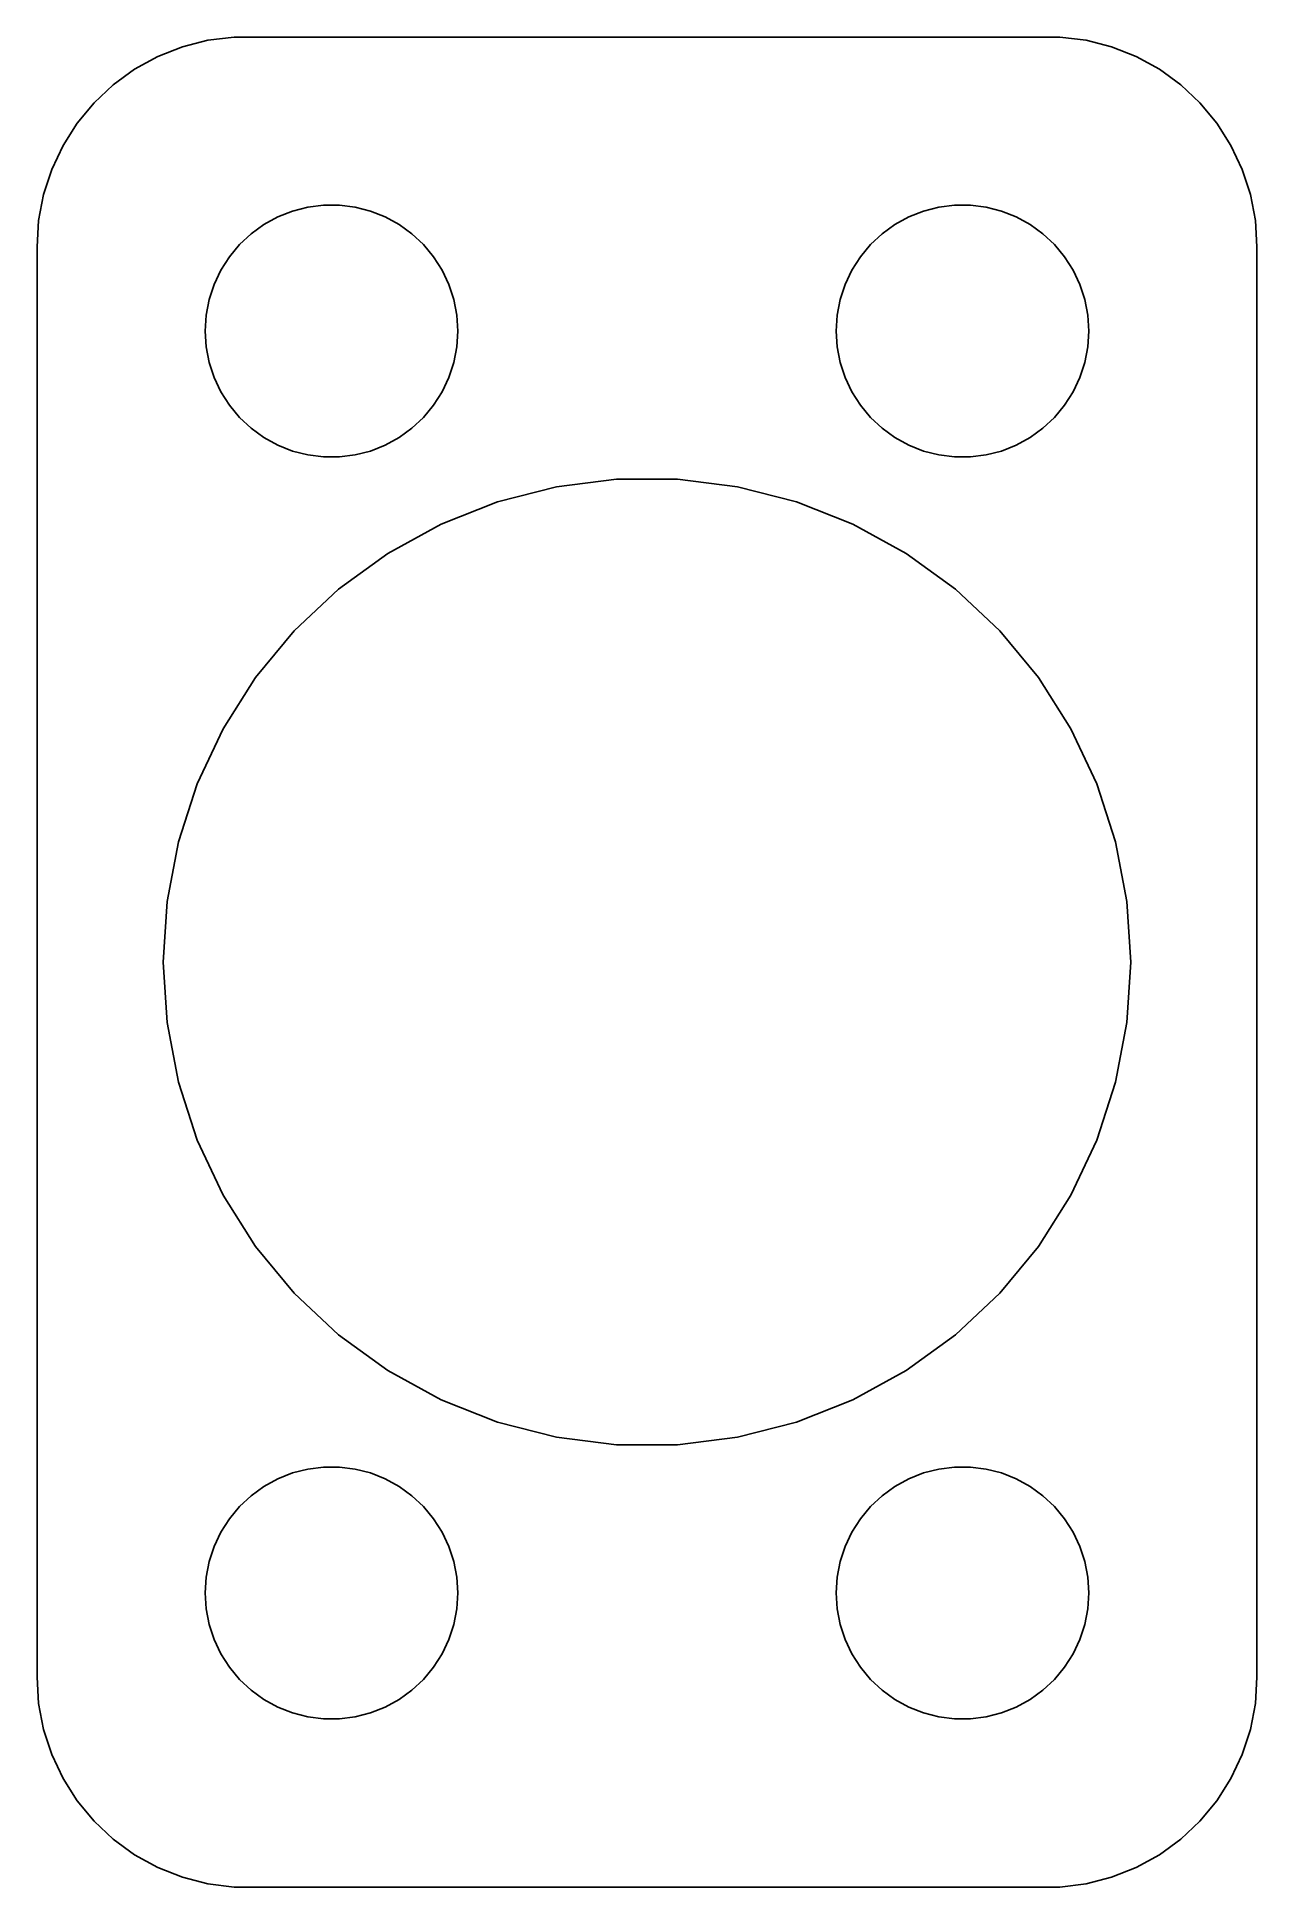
# Model space of a CAD drawing. Header units: metres. Extents: x -14.5 to 14.5, y 32 to 76.
import ezdxf

# ---------------------------------------------------------------- set-up
doc = ezdxf.new("R2010")
doc.units = ezdxf.units.M

msp = doc.modelspace()

# ---------------------------------------------------------------- linework, layer by layer
for p, q in [((-11.0451, 75.7553), (-11.6289, 75.5241)), ((-10.4369, 75.9114), (-11.0451, 75.7553)), ((-9.81395, 75.9901), (-10.4369, 75.9114)), ((9.81395, 75.9901), (-9.81395, 75.9901)), ((10.4369, 75.9114), (9.81395, 75.9901)), ((11.0451, 75.7553), (10.4369, 75.9114)), ((11.6289, 75.5241), (11.0451, 75.7553)), ((-12.1791, 75.2216), (-12.6871, 74.8526)), ((-11.6289, 75.5241), (-12.1791, 75.2216)), ((12.1791, 75.2216), (11.6289, 75.5241)), ((12.6871, 74.8526), (12.1791, 75.2216)), ((-12.6871, 74.8526), (-13.1448, 74.4227)), ((13.1448, 74.4227), (12.6871, 74.8526)), ((-13.1448, 74.4227), (-13.5451, 73.9389)), ((13.5451, 73.9389), (13.1448, 74.4227)), ((-13.5451, 73.9389), (-13.8815, 73.4088)), ((13.8815, 73.4088), (13.5451, 73.9389)), ((-13.8815, 73.4088), (-14.1489, 72.8406)), ((14.1489, 72.8406), (13.8815, 73.4088)), ((-14.1489, 72.8406), (-14.3429, 72.2434)), ((14.3429, 72.2434), (14.1489, 72.8406)), ((-14.3429, 72.2434), (-14.4606, 71.6267)), ((14.4606, 71.6267), (14.3429, 72.2434)), ((-9.10747, 71.533), (-8.77733, 71.7145)), ((-8.77733, 71.7145), (-8.42705, 71.8532)), ((-8.42705, 71.8532), (-8.06213, 71.9469)), ((-8.06213, 71.9469), (-7.68837, 71.9941)), ((-7.68837, 71.9941), (-7.31161, 71.9941)), ((-7.31161, 71.9941), (-6.93785, 71.9469)), ((-6.93785, 71.9469), (-6.57294, 71.8532)), ((-6.57294, 71.8532), (-6.22266, 71.7145)), ((-6.22266, 71.7145), (-5.89252, 71.533)), ((5.89252, 71.533), (6.22266, 71.7145)), ((6.22266, 71.7145), (6.57294, 71.8532)), ((6.57294, 71.8532), (6.93785, 71.9469)), ((6.93785, 71.9469), (7.31161, 71.9941)), ((7.31161, 71.9941), (7.68837, 71.9941)), ((7.68837, 71.9941), (8.06213, 71.9469)), ((8.06213, 71.9469), (8.42705, 71.8532)), ((8.42705, 71.8532), (8.77733, 71.7145)), ((8.77733, 71.7145), (9.10747, 71.533)), ((-14.4606, 71.6267), (-14.5, 71)), ((-9.6869, 71.0536), (-9.41226, 71.3115)), ((-9.41226, 71.3115), (-9.10747, 71.533)), ((-5.89252, 71.533), (-5.58772, 71.3115)), ((-5.58772, 71.3115), (-5.31308, 71.0536)), ((5.31308, 71.0536), (5.58772, 71.3115)), ((5.58772, 71.3115), (5.89252, 71.533)), ((9.10747, 71.533), (9.41226, 71.3115)), ((9.41226, 71.3115), (9.6869, 71.0536)), ((14.5, 71), (14.4606, 71.6267)), ((-14.5, 71), (-14.5, 37)), ((-9.92705, 70.7634), (-9.6869, 71.0536)), ((-5.31308, 71.0536), (-5.07294, 70.7634)), ((5.07294, 70.7634), (5.31308, 71.0536)), ((9.6869, 71.0536), (9.92705, 70.7634)), ((14.5, 37), (14.5, 71)), ((-10.2893, 70.1044), (-10.1289, 70.4453)), ((-10.1289, 70.4453), (-9.92705, 70.7634)), ((-5.07294, 70.7634), (-4.87108, 70.4453)), ((-4.87108, 70.4453), (-4.71066, 70.1044)), ((4.71066, 70.1044), (4.87108, 70.4453)), ((4.87108, 70.4453), (5.07294, 70.7634)), ((9.92705, 70.7634), (10.1289, 70.4453)), ((10.1289, 70.4453), (10.2893, 70.1044)), ((-10.4057, 69.7461), (-10.2893, 70.1044)), ((-4.71066, 70.1044), (-4.59424, 69.7461)), ((4.59424, 69.7461), (4.71066, 70.1044)), ((10.2893, 70.1044), (10.4057, 69.7461)), ((-10.4763, 69.376), (-10.4057, 69.7461)), ((-4.59424, 69.7461), (-4.52365, 69.376)), ((4.52365, 69.376), (4.59424, 69.7461)), ((10.4057, 69.7461), (10.4763, 69.376)), ((-10.5, 69), (-10.4763, 69.376)), ((-4.52365, 69.376), (-4.5, 69)), ((4.5, 69), (4.52365, 69.376)), ((10.4763, 69.376), (10.5, 69)), ((-10.4763, 68.624), (-10.5, 69)), ((-10.4057, 68.2539), (-10.4763, 68.624)), ((-4.52365, 68.624), (-4.59424, 68.2539)), ((-4.5, 69), (-4.52365, 68.624)), ((4.52365, 68.624), (4.5, 69)), ((4.59424, 68.2539), (4.52365, 68.624)), ((10.4763, 68.624), (10.4057, 68.2539)), ((10.5, 69), (10.4763, 68.624)), ((-10.2893, 67.8956), (-10.4057, 68.2539)), ((-4.59424, 68.2539), (-4.71066, 67.8956)), ((4.71066, 67.8956), (4.59424, 68.2539)), ((10.4057, 68.2539), (10.2893, 67.8956)), ((-10.1289, 67.5547), (-10.2893, 67.8956)), ((-4.71066, 67.8956), (-4.87108, 67.5547)), ((4.87108, 67.5547), (4.71066, 67.8956)), ((10.2893, 67.8956), (10.1289, 67.5547)), ((-9.92705, 67.2366), (-10.1289, 67.5547)), ((-4.87108, 67.5547), (-5.07294, 67.2366)), ((5.07294, 67.2366), (4.87108, 67.5547)), ((10.1289, 67.5547), (9.92705, 67.2366)), ((-9.6869, 66.9464), (-9.92705, 67.2366)), ((-9.41226, 66.6884), (-9.6869, 66.9464)), ((-5.31308, 66.9464), (-5.58772, 66.6884)), ((-5.07294, 67.2366), (-5.31308, 66.9464)), ((5.31308, 66.9464), (5.07294, 67.2366)), ((5.58772, 66.6884), (5.31308, 66.9464)), ((9.6869, 66.9464), (9.41226, 66.6884)), ((9.92705, 67.2366), (9.6869, 66.9464)), ((-9.10747, 66.467), (-9.41226, 66.6884)), ((-8.77733, 66.2855), (-9.10747, 66.467)), ((-5.89252, 66.467), (-6.22266, 66.2855)), ((-5.58772, 66.6884), (-5.89252, 66.467)), ((5.89252, 66.467), (5.58772, 66.6884)), ((6.22266, 66.2855), (5.89252, 66.467)), ((9.10747, 66.467), (8.77733, 66.2855)), ((9.41226, 66.6884), (9.10747, 66.467)), ((-8.42705, 66.1468), (-8.77733, 66.2855)), ((-8.06213, 66.0531), (-8.42705, 66.1468)), ((-7.68837, 66.0059), (-8.06213, 66.0531)), ((-7.31161, 66.0059), (-7.68837, 66.0059)), ((-6.93785, 66.0531), (-7.31161, 66.0059)), ((-6.57294, 66.1468), (-6.93785, 66.0531)), ((-6.22266, 66.2855), (-6.57294, 66.1468)), ((6.57294, 66.1468), (6.22266, 66.2855)), ((6.93785, 66.0531), (6.57294, 66.1468)), ((7.31161, 66.0059), (6.93785, 66.0531)), ((7.68837, 66.0059), (7.31161, 66.0059)), ((8.06213, 66.0531), (7.68837, 66.0059)), ((8.42705, 66.1468), (8.06213, 66.0531)), ((8.77733, 66.2855), (8.42705, 66.1468)), ((-3.55368, 64.9371), (-2.15488, 65.2963)), ((-2.15488, 65.2963), (-0.72208, 65.4773)), ((-0.72208, 65.4773), (0.72208, 65.4773)), ((0.72208, 65.4773), (2.15488, 65.2963)), ((2.15488, 65.2963), (3.55368, 64.9371)), ((-4.89645, 64.4055), (-3.55368, 64.9371)), ((3.55368, 64.9371), (4.89645, 64.4055)), ((-6.162, 63.7098), (-4.89645, 64.4055)), ((4.89645, 64.4055), (6.162, 63.7098)), ((-7.33037, 62.8609), (-6.162, 63.7098)), ((6.162, 63.7098), (7.33037, 62.8609)), ((-8.38313, 61.8723), (-7.33037, 62.8609)), ((7.33037, 62.8609), (8.38313, 61.8723)), ((-9.30368, 60.7595), (-8.38313, 61.8723)), ((8.38313, 61.8723), (9.30368, 60.7595)), ((-10.0775, 59.5402), (-9.30368, 60.7595)), ((9.30368, 60.7595), (10.0775, 59.5402)), ((-10.6924, 58.2334), (-10.0775, 59.5402)), ((10.0775, 59.5402), (10.6924, 58.2334)), ((-11.1387, 56.8599), (-10.6924, 58.2334)), ((10.6924, 58.2334), (11.1387, 56.8599)), ((-11.4093, 55.4413), (-11.1387, 56.8599)), ((11.1387, 56.8599), (11.4093, 55.4413)), ((-11.5, 54), (-11.4093, 55.4413)), ((11.4093, 55.4413), (11.5, 54)), ((-11.4093, 52.5587), (-11.5, 54)), ((11.5, 54), (11.4093, 52.5587)), ((-11.1387, 51.1401), (-11.4093, 52.5587)), ((11.4093, 52.5587), (11.1387, 51.1401)), ((-10.6924, 49.7666), (-11.1387, 51.1401)), ((11.1387, 51.1401), (10.6924, 49.7666)), ((-10.0775, 48.4598), (-10.6924, 49.7666)), ((10.6924, 49.7666), (10.0775, 48.4598)), ((-9.30368, 47.2405), (-10.0775, 48.4598)), ((10.0775, 48.4598), (9.30368, 47.2405)), ((-8.38313, 46.1277), (-9.30368, 47.2405)), ((9.30368, 47.2405), (8.38313, 46.1277)), ((-7.33037, 45.1391), (-8.38313, 46.1277)), ((8.38313, 46.1277), (7.33037, 45.1391)), ((-6.162, 44.2902), (-7.33037, 45.1391)), ((7.33037, 45.1391), (6.162, 44.2902)), ((-4.89645, 43.5945), (-6.162, 44.2902)), ((6.162, 44.2902), (4.89645, 43.5945)), ((-3.55368, 43.0629), (-4.89645, 43.5945)), ((4.89645, 43.5945), (3.55368, 43.0629)), ((-2.15488, 42.7037), (-3.55368, 43.0629)), ((-0.72208, 42.5227), (-2.15488, 42.7037)), ((2.15488, 42.7037), (0.72208, 42.5227)), ((3.55368, 43.0629), (2.15488, 42.7037)), ((0.72208, 42.5227), (-0.72208, 42.5227)), ((-8.77733, 41.7145), (-8.42705, 41.8532)), ((-8.42705, 41.8532), (-8.06213, 41.9469)), ((-8.06213, 41.9469), (-7.68837, 41.9941)), ((-7.68837, 41.9941), (-7.31161, 41.9941)), ((-7.31161, 41.9941), (-6.93785, 41.9469)), ((-6.93785, 41.9469), (-6.57294, 41.8532)), ((-6.57294, 41.8532), (-6.22266, 41.7145)), ((6.22266, 41.7145), (6.57294, 41.8532)), ((6.57294, 41.8532), (6.93785, 41.9469)), ((6.93785, 41.9469), (7.31161, 41.9941)), ((7.31161, 41.9941), (7.68837, 41.9941)), ((7.68837, 41.9941), (8.06213, 41.9469)), ((8.06213, 41.9469), (8.42705, 41.8532)), ((8.42705, 41.8532), (8.77733, 41.7145)), ((-9.41226, 41.3116), (-9.10747, 41.533)), ((-9.10747, 41.533), (-8.77733, 41.7145)), ((-6.22266, 41.7145), (-5.89252, 41.533)), ((-5.89252, 41.533), (-5.58772, 41.3116)), ((5.58772, 41.3116), (5.89252, 41.533)), ((5.89252, 41.533), (6.22266, 41.7145)), ((8.77733, 41.7145), (9.10747, 41.533)), ((9.10747, 41.533), (9.41226, 41.3116)), ((-9.92705, 40.7634), (-9.6869, 41.0536)), ((-9.6869, 41.0536), (-9.41226, 41.3116)), ((-5.58772, 41.3116), (-5.31308, 41.0536)), ((-5.31308, 41.0536), (-5.07294, 40.7634)), ((5.07294, 40.7634), (5.31308, 41.0536)), ((5.31308, 41.0536), (5.58772, 41.3116)), ((9.41226, 41.3116), (9.6869, 41.0536)), ((9.6869, 41.0536), (9.92705, 40.7634)), ((-10.1289, 40.4453), (-9.92705, 40.7634)), ((-5.07294, 40.7634), (-4.87108, 40.4453)), ((4.87108, 40.4453), (5.07294, 40.7634)), ((9.92705, 40.7634), (10.1289, 40.4453)), ((-10.4057, 39.7461), (-10.2893, 40.1044)), ((-10.2893, 40.1044), (-10.1289, 40.4453)), ((-4.87108, 40.4453), (-4.71066, 40.1044)), ((-4.71066, 40.1044), (-4.59424, 39.7461)), ((4.59424, 39.7461), (4.71066, 40.1044)), ((4.71066, 40.1044), (4.87108, 40.4453)), ((10.1289, 40.4453), (10.2893, 40.1044)), ((10.2893, 40.1044), (10.4057, 39.7461)), ((-10.4763, 39.376), (-10.4057, 39.7461)), ((-4.59424, 39.7461), (-4.52365, 39.376)), ((4.52365, 39.376), (4.59424, 39.7461)), ((10.4057, 39.7461), (10.4763, 39.376)), ((-10.5, 39), (-10.4763, 39.376)), ((-4.52365, 39.376), (-4.5, 39)), ((4.5, 39), (4.52365, 39.376)), ((10.4763, 39.376), (10.5, 39)), ((-10.4763, 38.624), (-10.5, 39)), ((-4.5, 39), (-4.52365, 38.624)), ((4.52365, 38.624), (4.5, 39)), ((10.5, 39), (10.4763, 38.624)), ((-10.4057, 38.2539), (-10.4763, 38.624)), ((-4.52365, 38.624), (-4.59424, 38.2539)), ((4.59424, 38.2539), (4.52365, 38.624)), ((10.4763, 38.624), (10.4057, 38.2539)), ((-10.2893, 37.8956), (-10.4057, 38.2539)), ((-10.1289, 37.5547), (-10.2893, 37.8956)), ((-4.71066, 37.8956), (-4.87108, 37.5547)), ((-4.59424, 38.2539), (-4.71066, 37.8956)), ((4.71066, 37.8956), (4.59424, 38.2539)), ((4.87108, 37.5547), (4.71066, 37.8956)), ((10.2893, 37.8956), (10.1289, 37.5547)), ((10.4057, 38.2539), (10.2893, 37.8956)), ((-9.92705, 37.2366), (-10.1289, 37.5547)), ((-4.87108, 37.5547), (-5.07294, 37.2366)), ((5.07294, 37.2366), (4.87108, 37.5547)), ((10.1289, 37.5547), (9.92705, 37.2366)), ((-14.5, 37), (-14.4606, 36.3733)), ((-9.6869, 36.9464), (-9.92705, 37.2366)), ((-9.41226, 36.6885), (-9.6869, 36.9464)), ((-5.31308, 36.9464), (-5.58772, 36.6885)), ((-5.07294, 37.2366), (-5.31308, 36.9464)), ((5.31308, 36.9464), (5.07294, 37.2366)), ((5.58772, 36.6885), (5.31308, 36.9464)), ((9.6869, 36.9464), (9.41226, 36.6885)), ((9.92705, 37.2366), (9.6869, 36.9464)), ((14.4606, 36.3733), (14.5, 37)), ((-9.10747, 36.467), (-9.41226, 36.6885)), ((-5.58772, 36.6885), (-5.89252, 36.467)), ((5.89252, 36.467), (5.58772, 36.6885)), ((9.41226, 36.6885), (9.10747, 36.467)), ((-14.4606, 36.3733), (-14.3429, 35.7566)), ((-8.77733, 36.2855), (-9.10747, 36.467)), ((-8.42705, 36.1468), (-8.77733, 36.2855)), ((-8.06213, 36.0531), (-8.42705, 36.1468)), ((-6.57294, 36.1468), (-6.93785, 36.0531)), ((-6.22266, 36.2855), (-6.57294, 36.1468)), ((-5.89252, 36.467), (-6.22266, 36.2855)), ((6.22266, 36.2855), (5.89252, 36.467)), ((6.57294, 36.1468), (6.22266, 36.2855)), ((6.93785, 36.0531), (6.57294, 36.1468)), ((8.42705, 36.1468), (8.06213, 36.0531)), ((8.77733, 36.2855), (8.42705, 36.1468)), ((9.10747, 36.467), (8.77733, 36.2855)), ((14.3429, 35.7566), (14.4606, 36.3733)), ((-14.3429, 35.7566), (-14.1489, 35.1594)), ((-7.68837, 36.0059), (-8.06213, 36.0531)), ((-7.31161, 36.0059), (-7.68837, 36.0059)), ((-6.93785, 36.0531), (-7.31161, 36.0059)), ((7.31161, 36.0059), (6.93785, 36.0531)), ((7.68837, 36.0059), (7.31161, 36.0059)), ((8.06213, 36.0531), (7.68837, 36.0059)), ((14.1489, 35.1594), (14.3429, 35.7566)), ((-14.1489, 35.1594), (-13.8815, 34.5912)), ((13.8815, 34.5912), (14.1489, 35.1594)), ((-13.8815, 34.5912), (-13.5451, 34.0611)), ((13.5451, 34.0611), (13.8815, 34.5912)), ((-13.5451, 34.0611), (-13.1448, 33.5773)), ((13.1448, 33.5773), (13.5451, 34.0611)), ((-13.1448, 33.5773), (-12.6871, 33.1474)), ((12.6871, 33.1474), (13.1448, 33.5773)), ((-12.6871, 33.1474), (-12.1791, 32.7784)), ((12.1791, 32.7784), (12.6871, 33.1474)), ((-12.1791, 32.7784), (-11.6289, 32.4759)), ((11.6289, 32.4759), (12.1791, 32.7784)), ((-11.6289, 32.4759), (-11.0451, 32.2447)), ((-11.0451, 32.2447), (-10.4369, 32.0886)), ((10.4369, 32.0886), (11.0451, 32.2447)), ((11.0451, 32.2447), (11.6289, 32.4759)), ((-10.4369, 32.0886), (-9.81395, 32.0099)), ((-9.81395, 32.0099), (9.81395, 32.0099)), ((9.81395, 32.0099), (10.4369, 32.0886))]:
    msp.add_line(p, q)

doc.saveas('drawing.dxf')
